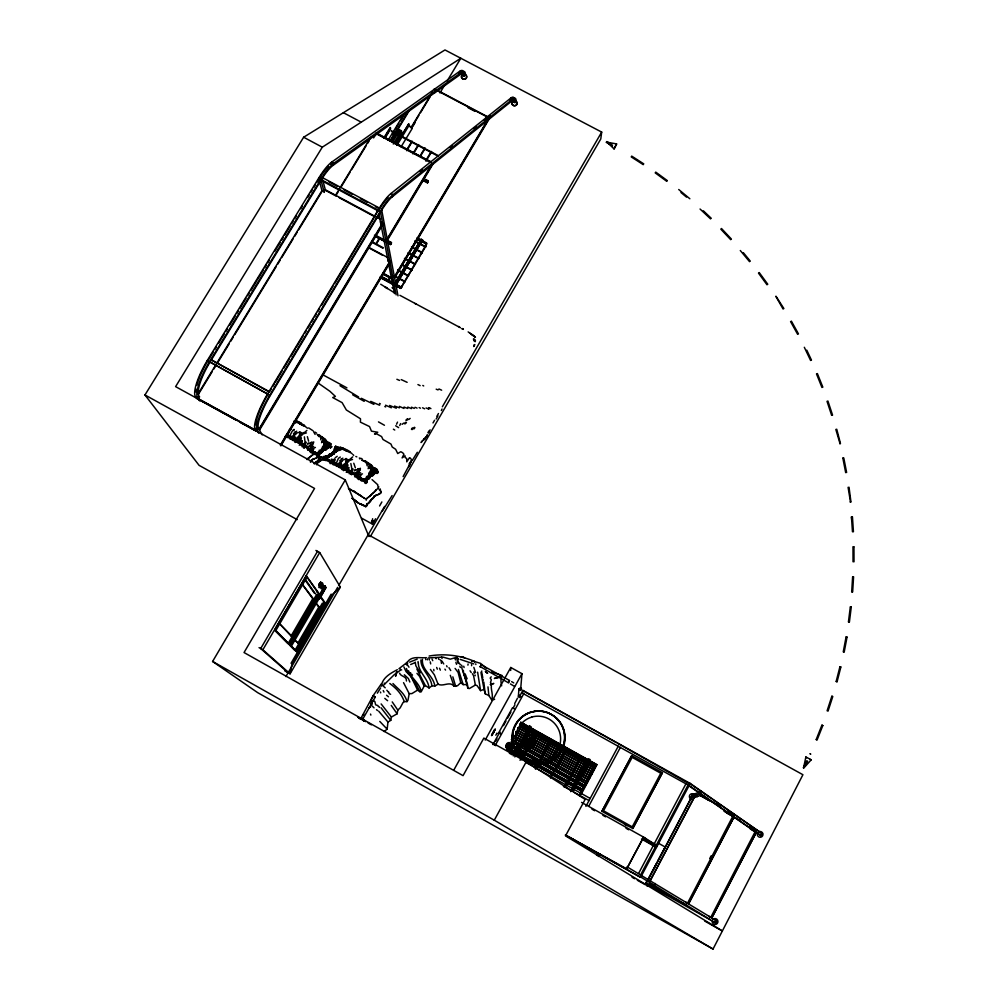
<?xml version="1.0" encoding="UTF-8"?>
<svg xmlns="http://www.w3.org/2000/svg" width="999" height="999" viewBox="0 0 999 999"><rect width="100%" height="100%" fill="white"/><g stroke="black" fill="none" stroke-linecap="round" stroke-linejoin="round"><path stroke-width="1.5" d="M314.31 463.836L315.559 462.35L314.21 463.611M474.163 340.035L473.713 340.484L474.363 339.485L473.364 339.123L474.5 339.523L473.813 340.659M324.101 443.993L322.814 448.976L322.602 446.353M333.841 453.883L333.629 453.109M437.312 669.18L436.663 667.444M324.638 444.18L324.8 446.203L325.786 442.395M355.856 476.048L355.856 476.835L356.68 476.273M371.141 475.487L372.402 473.314L374.912 471.74L376.998 473.426L377.947 472.939L375.062 467.944M352.06 453.721L347.702 450.249L341.683 448.014L335.639 452.085M854.008 561.813L853.958 546.778M371.715 221.89L378.309 209.802A32.08 6.993 -62.4 0 1 390.909 193.569L510.689 98.189A27.81 5.12 -63.1 0 1 514.123 99.638L515.971 100.599L514.935 102.622L513.099 101.361A25.662 4.733 -63.1 0 0 512.649 99.425M853.034 561.788L852.996 546.778M514.935 102.622L515.971 100.599A27.81 5.095 -63.1 0 0 512.562 99.163L510.689 98.189M370.879 715.097L370.517 714.085M475.599 672.664L473.838 667.357M324.85 445.154L324.338 441.009M368.344 467.694L368.132 468.706M370.866 501.011L366.558 504.994C366.321 505.369 371.541 499.25 373.676 497.427L373.951 496.203L376.373 495.217M614.06 148.888L616.608 143.918L614.098 148.976L606.668 141.733M319.518 454.083L319.268 455.956C317.582 452.822 320.179 453.159 317.607 455.232M510.701 670.454L510.764 667.469L521.953 673.676L520.666 689.16M372.602 518.731L372.477 521.503M483.179 679.332L483.191 680.207M318.082 454.145L315.459 454.158L314.722 452.559L311.875 451.573M371.728 467.52L371.915 466.408M427.435 659.827L427.46 659.04M371.591 465.184L373.014 467.095L372.902 472.977L373.801 473.838L372.24 474.138L373.576 475.099L371.416 473.926L369.955 475.124M319.081 452.21L319.118 451.386L319.767 451.935M326.448 460.664C328.996 459.577 326.198 458.354 325.025 459.64L325.312 460.452L329.133 459.765L348.064 470.005L357.367 476.398L357.742 478.359L358.666 478.608M365.035 482.542L366.67 478.758L366.471 481.318C353.634 473.551 338.361 464.048 324.026 457.942L324.101 458.716L324.675 458.191M471.578 664.635L471.615 665.709M418.306 663.161C418.469 672.127 427.972 678.146 429.071 687.961L431.918 685.863L434.865 686.038L438.074 684.203C443.306 687.062 449.65 680.794 454.033 686.126L457.53 685.751L460.739 682.704L458.129 672.427L455.082 668.406M317.432 456.118L319.23 452.747L318.831 454.258L316.021 453.221L299.737 442.545L299.725 440.035M321.69 450.237L321.715 449.475M319.23 452.747L319.418 454.657L318.556 454.008L319.805 453.771L319.717 452.172L327.36 446.516L330.557 447.814L330.407 444.155L328.933 442.345M371.728 702.884L372.028 704.919M447.127 666.845L446.59 665.759M311.85 460.639L312.063 459.752L319.043 456.605L318.843 454.333M852.622 576.798L851.697 591.858M347.19 467.644L347.09 464.323M368.906 473.901L368.681 476.336M318.481 451.81L317.033 454.745L315.696 454.67M418.044 661.513L418.156 662.737M430.681 663.923L430.257 661.825M463.748 666.208L464.085 667.557M853.571 576.873L852.659 591.945M465.696 675.611L467.132 678.771M475.137 341.72L475.174 341.071M715.334 921.677L715.983 921.74L714.822 921.652M330.344 446.878L328.946 446.103L329.096 447.015L327.073 448.451M325.312 460.452L325.999 457.867L328.097 457.005L326.636 459.09L325.724 458.079L328.958 456.643M692.382 796.328L692.507 796.553M646.815 883.004L646.952 883.104M340.597 466.171L364.897 480.432L366.296 480.594L367.008 478.858L369.293 478.221L371.278 475.686L368.107 477.072L366.958 478.421L367.145 480.044L365.547 480.519L365.159 481.63M435.751 657.529L436.126 658.766M520.004 695.192L520.791 696.765L519.218 697.552L518.381 696.465L518.918 688.935M426.248 243.269L426.024 245.904L400.924 288.199L396.266 286.301M458.116 662.462L458.029 663.523M369.867 477.51L369.48 478.296L367.457 477.797L367.682 478.783L366.558 479.045L366.808 482.292L366.021 479.395L368.194 479.358L367.957 478.121L369.605 476.885L368.743 475.674M325.562 439.473L326.823 441.383L326.373 447.165L327.21 448.064L325.599 448.276L326.885 449.288L324.75 448.027L323.102 449.113M526.311 742.632L525.274 743.256L526.773 742.869L525.312 740.059L526.386 740.833M532.105 742.02C534.777 740.933 529.745 741.857 532.991 743.031C531.193 742.906 531.331 745.454 531.406 743.656M309.328 449.812L308.579 450.124L308.641 449.363M347.852 465.884L347.939 464.822M521.678 692.732L689.085 785.564L761.363 835.863L762.412 833.828L690.209 783.428L522.864 690.384L519.867 695.841M320.105 457.292L318.818 460.077L316.433 462.05M322.053 447.839L322.153 452.097L319.767 452.622L319.842 453.434L319.043 452.897M522.577 693.318L522.864 690.384M335.252 449.775L335.801 446.178C338.286 449.275 334.403 447.44 336.825 448.414L337.799 447.29L335.726 449.263L334.378 449.026L336.326 449.7L337.475 448.651M370.504 472.39L370.704 470.641M361.376 479.183L362.674 479.07L363.286 480.469M356.805 477.597L357.742 478.359L358.266 476.148L357.367 476.398M528.858 744.829C530.956 745.067 525.899 745.229 528.259 744.355M300.437 440.734L300.537 437.462M321.89 441.72L321.591 442.707M515.609 737.474L516.208 733.566M850.324 606.88L848.438 621.915M328.584 461.001L326.511 459.99L326.611 459.065M325.424 441.733L325.736 440.659M851.273 607.005L849.4 622.065M368.281 478.758L367.607 477.697L370.629 475.611L368.931 478.883L366.733 479.108L364.485 481.093M429.395 407.804L428.608 409.128L429.395 407.804L430.906 408.616M351.623 470.941L351.735 469.967M362.674 479.07L359.478 478.771L360.04 477.347M310.277 461.875L311.838 459.715L314.36 458.791M317.507 460.726L318.818 460.077L317.432 460.889L319.043 459.727L319.243 458.154M335.164 447.714L335.015 448.888L335.926 449.038L337.799 447.29M351.361 474.6L351.748 473.051M373.589 521.653L373.176 521.466M297.165 519.617L199.088 465.347L144.967 394.967L303.634 137.238L444.98 49.95L601.685 132.093L600.786 138.948L370.317 536.6M319.405 457.704L319.98 457.08L319.043 459.727M348.988 467.719L348.376 469.58L350.412 470.679M468.094 663.985L467.907 665.147M495.217 729.233L491.795 735.539M301.223 439.023L301.373 437.987M341.421 463.611L341.383 465.846L340.509 462.549L342.382 461.126M304.27 447.764L304.707 446.241M318.831 454.258L318.956 454.97C309.453 448.601 297.852 441.034 287.075 435.002L299.737 442.545M323.276 450.724L324.363 449.712L320.317 453.221L320.267 451.585L322.327 452.185L322.777 451.423M334.228 452.16L332.879 452.26L334.028 452.285L333.454 454.158L331.793 452.922L334.228 452.16C332.555 450.087 333.491 453.683 334.39 451.61L335.352 452.072L336.326 449.7L334.328 449.075L335.901 449.138L335.539 447.015L336.75 447.165L335.052 446.953L335.901 449.138L337.15 448.251L336.101 451.098M323.851 446.466L324.151 444.742M366.408 462.849L366.72 463.686M370.904 475.187C367.957 478.946 368.356 475.611 372.889 473.002L373.164 469.031M373.676 497.427L374.175 496.241L376.748 495.167M320.042 586.825L319.368 587.362L320.192 585.901M348.326 468.206L348.464 467.357M321.141 587.037L320.529 587.4M321.541 583.916L321.578 582.642L319.655 585.601M529.645 726.073L531.293 726.997L514.86 756.93M304.695 444.155L304.87 443.206M311.276 451.985L310.377 451.71L311.051 449.55L310.115 449.762L291.558 437.275L286.313 434.99M324.026 457.942L327.01 457.43L324.588 459.69L323.339 459.715L324.263 460.214M846.091 636.887L843.256 651.835M384.103 731.543L387.15 729.145L387.962 722.052L390.771 720.354L391.396 717.057L397.152 713.773L397.802 710.102L400.199 707.829L402.984 702.622L404.245 701.598L407.005 701.635L407.967 700.274L409.203 693.668L403.546 682.654M518.394 696.216L518.931 695.341M847.04 637.075L844.205 652.047M330.194 445.329L329.67 443.519M530.844 729.495L516.171 756.218M457.342 661.488L456.993 658.753M803.795 768.019L811.238 759.777L805.868 756.992L803.558 767.881L807.629 761.201M319.368 586.351L320.592 583.891M335.889 465.859L336.688 465.222M341.446 449.488L339.023 450.487M370.666 475.399L372.115 468.169M313.961 452.659L315.272 452.609L315.796 453.996M366.071 481.256L365.934 480.332L367.732 479.383L366.733 479.108L366.508 480.244L366.558 479.045L365.572 480.531L362.999 480.644L361.463 478.996L362.162 479.12M302.247 440.871L301.523 442.682L303.496 443.843M475.786 663.848L475.861 664.522M312.075 452.172L312.749 450.811M321.528 450.474L322.465 450.711L324.35 449.1M373.064 475.536L371.378 473.951L373.151 473.713L374.3 471.965L376.998 473.426L376.473 470.891L378.221 471.316M381.243 686.251C382.317 677.784 390.459 673.264 397.327 669.705M366.358 505.219L367.07 503.958M294.892 436.513L294.717 438.723L294.031 435.439L296.016 434.115M325.212 588.561A33.754 5.157 -60.5 0 1 320.766 596.391A7.867 1.199 -60.5 0 1 319.056 599.1L319.318 598.975A7.867 1.199 -60.5 0 0 320.879 596.553A33.729 5.145 -60.5 0 0 324.95 589.36C328.708 584.602 323.551 589.622 323.064 587.637M326.835 443.294L326.373 447.165L324.75 448.027L325.861 449.837L325.262 447.714L327.335 447.29L326.561 447.19M372.49 471.241L372.19 467.145L370.641 464.972M289.248 438.511L290.072 437.912M301.548 441.321L301.748 440.497M329.121 457.043L327.247 458.304L327.01 457.43L326.636 459.09L329.77 460.964L329.133 459.765L327.635 460.776L329.52 460.352M366.421 479.645L367.595 479.445L367.857 478.346M839.947 666.695L836.138 681.505M508.991 681.63L509.502 680.544L508.316 682.717L480.144 666.57L481.231 664.747L509.54 680.481M378.097 472.352L375.537 471.353L373.813 472.265L375.137 468.818L373.813 472.265L375.587 472.689L373.713 474.25M339.385 448.027L336.151 450.249L336.326 448.738L337.4 451.036M840.883 666.957L837.075 681.78M371.953 470.367L371.303 474.013L373.027 472.39M318.506 452.972L316.296 454.845L319.343 452.747L320.941 453.171L320.804 451.948L323.177 450.699L321.828 451.148M336.563 449.55L336.863 448.351L336.163 448.601L336.438 451.148M333.753 454.07L334.328 453.446L333.466 452.722M325.274 445.979L323.876 448.638M316.908 591.283L316.745 591.932L316.683 590.958M363.923 505.257L359.403 503.583L365.734 506.705L366.783 505.681M320.379 436.925L320.617 437.737M528.921 741.208L528.896 742.157M448.963 667.669L450.724 670.554M327.335 447.29L326.373 447.165L328.908 443.194L326.074 448.576M458.091 658.603L457.829 661.388L460.364 664.685M355.107 475.449L355.731 473.801M474.275 345.242L474.612 344.667L473.701 346.541L474.625 344.555M320.267 451.585L319.131 453.933L320.442 453.159M371.678 494.168L370.404 495.641L378.484 487.762L377.759 488.236M369.905 474.213L370.204 473.151M428.321 433.079L430.107 429.82M311.438 460.876L312.063 459.752M326.011 445.429L325.974 441.396L324.575 439.198M296.029 422.702L293.469 423.564M406.98 665.322L407.305 662.175C411.963 655.444 419.817 658.378 426.361 657.654M477.622 672.177L480.581 690.646L484.04 689.36L480.981 672.602L481.818 670.978M345.617 462.05L346.678 460.676M324.4 586.925L324.9 585.689L323.276 588.324A33.754 5.207 -60.5 0 1 319.18 595.529A7.867 1.199 -60.5 0 1 317.457 598.201L317.719 598.089A7.867 1.199 -60.4 0 0 319.268 595.654A33.729 5.182 -60.5 0 0 323.351 588.473M365.821 478.121L364.535 481.168L365.996 479.857M358.878 477.672L359.153 476.76L358.142 477.31M831.867 696.191L827.097 710.801M315.559 462.624L315.135 463.124L316.858 461.663M527.672 738.748L530.082 738.985L530.819 737.836L531.131 740.022L532.155 738.748M832.791 696.503L828.034 711.126M319.068 453.346L320.317 453.221L320.654 452.147M329.133 459.765L328.733 461.051L329.408 460.239L329.433 461.301L331.531 461.351L340.634 466.158M325.487 444.543L324.588 448.089L326.498 446.59M374.95 468.306L374.712 469.031L376.099 468.543M370.804 500.237L372.877 498.526M481.218 664.81L480.794 665.684M320.379 587.612L321.516 586.001M322.352 584.752L322.714 583.204L320.667 587.125M373.576 472.964L374.7 472.127M330.282 445.704L331.743 446.803L330.557 447.814L327.872 446.303L328.946 446.103M325.699 459.552L326.011 458.641L326.511 459.99M319.668 585.751L319.468 586.713M320.679 584.415L319.18 587.699L319.842 586.962M320.966 584.015L321.266 583.091M322.115 584.939L322.065 584.228L321.066 586.975M324.2 587.262L324.413 587.549M324.088 457.817L324.4 456.893M332.23 461.213L332.305 459.39L331.418 459.14M338.873 448.014L341.046 447.515L338.062 447.552L336.501 449.313L336.675 451.048L338.761 448.251L341.046 447.515L341.958 448.151L340.871 447.564L339.161 448.251M307.917 448.738L308.654 447.14M323.127 448.214L323.501 447.19M328.821 442.694L328.559 443.419L329.957 442.982M371.878 474.125L372.115 473.501L371.628 474.225M330.719 164.373A29.52 7.468 -62.6 0 1 331.031 164.148L331.793 162.038L459.602 71.379A27.735 5.932 -63.4 0 1 463.548 73.089L465.384 74.051L464.36 76.074C460.152 76.074 465.534 70.729 462.525 75.112M380.619 687.924L377.322 693.181M333.466 464.173L333.753 463.399M821.877 725.249L816.171 739.585M335.302 449.338L336.338 449.65L334.653 449.063L335.826 451.373C332.267 448.389 336.626 453.146 336.101 450.724L335.627 449.612C334.59 448.588 337.337 450.149 334.802 448.002L335.414 449.538M822.789 725.624L817.082 739.972M325.299 448.276L325.537 447.652L325.012 448.351M392.257 196.815L393.069 194.718L512.562 99.163L511.788 101.024L392.257 196.815A29.608 6.419 -62.4 0 0 380.644 211.813L270.279 395.479A30.195 6.718 -61 0 0 258.529 428.459L257.243 430.606L258.716 433.179M326.536 448.064L326.885 447.165M299.213 435.152L300.387 433.866M492.819 733.566L493.993 731.443L491.496 735.526M311.563 451.073L311.913 450.199L310.851 450.699M199.65 400.911L197.602 397.827L198.901 395.691A30.095 7.767 -60.9 0 1 209.852 362.4L321.166 180.02A29.52 7.43 -62.6 0 1 333.167 165.297L460.726 74.213L461.463 72.34L459.602 71.379M334.315 463.786L333.117 464.785M495.829 735.239L496.99 733.116L496.703 733.753M429.071 687.961L425.412 685.639L424.125 686.163L421.303 691.595L419.98 691.808L417.594 690.109L410.914 676.385L406.006 671.528L403.908 666.907M322.178 437.262L320.954 437.987M336.8 451.148L337.812 449.612M316.558 464.747L318.206 462.35L323.576 458.766L324.737 456.605M321.79 587.337L321.953 587.837M323.239 585.876L323.239 584.852M320.941 584.265L321.116 583.653L320.542 584.303M320.667 584.802L321.678 582.717L321.054 583.316M286.9 436.75L287.225 435.989M344.093 464.085L342.645 465.934M323.364 588.461L325.174 585.913L324.875 586.788M425.299 437.587L424.625 439.073L425.624 437.949M350.637 473.002L350.911 472.365M374.912 471.74L376.611 471.366L375.724 472.202L376.473 470.891L377.485 470.991M287.749 436.401L286.526 437.337M359.852 476.598L361.026 475.549M341.383 465.846L341.808 464.897M441.333 410.552L442.033 409.016M328.983 456.618L327.297 456.93L330.781 454.533L331.381 455.494L330.706 455.956M339.46 464.697L340.509 462.549L337.225 463.961L335.214 462.874M396.541 424.2L397.527 422.115M471.216 672.514L470.054 670.779M806.755 760.751L803.371 767.731M399.712 425.512L400.649 423.576M320.242 585.714L319.543 586.401L320.042 585.426M320.654 586.913L321.141 586.038M323.164 587.437L322.59 588.723L323.801 587.062M336.338 463.136L338.449 458.291L340.297 457.03M345.254 468.294L344.318 467.507L346.391 463.211M517.519 698.126L514.685 703.596M333.441 453.134L331.618 455.357M436.151 419.043L437.937 415.896M297.552 437.1L295.991 438.861M375.724 490.646L376.173 489.76M363.074 715.521L363.823 714.048M144.967 394.967L314.548 488.436L212.6 661.463L257.68 692.657L713.036 949.05L802.921 774.725L368.181 534.702M338.561 466.421L336.75 466.346M755.306 829.145L754.008 831.268M756.343 832.354L711.763 917.969L756.28 832.317L750.224 828.958M714.135 922.164L716.171 923.313L717.245 921.24L627.01 866.807M312.612 450.062L313.848 449.075M310.976 451.336L311.938 450.149L310.377 451.71L309.49 450.911M365.147 461.95L365.834 462.624M709.752 858.528L711.188 855.768M687.574 903.096L732.916 816.071L730.843 814.922M724 811.275L734.103 816.895L688.586 903.808L734.053 816.857L732.916 816.071M650.299 880.506L695.104 795.404L697.152 796.553M655.332 883.516L654.195 885.663L647.539 884.714L645.516 883.578L646.603 881.518M638.636 873.351L685.926 783.815M716.171 923.313L639.86 876.485M640.784 874.55L688.061 785.002M688.898 783.591L617.469 743.219M690.247 783.416L640.684 877.322L565.347 834.977M732.342 815.971L701.985 794.867L693.231 797.951L691.221 796.827L692.282 794.804L701.236 791.458M647.739 880.206L656.405 863.76M657.854 861.026L691.77 796.628L694.005 797.677M647.914 880.219L692.157 796.49L694.168 797.614M294.717 438.723L295.204 437.799M643.706 838.173L657.317 845.803L643.618 837.15L626.685 868.905L643.618 837.15L581.543 802.384M644.143 839.659L645.004 838.024L642.632 838.81L656.468 847.427L641.483 839.035M292.869 437.5L294.031 435.439L290.659 436.688L288.699 435.527M632.242 826.872L660.764 773.238L632.155 757.367L603.533 810.801L632.267 826.86M632.754 828.533L662.437 772.751L631.693 755.694L601.91 811.275L632.792 828.533L662.437 772.751M327.21 448.064L330.07 446.029L328.921 446.603L329.258 445.979L330.319 445.791L330.894 446.778L330.706 447.402L329.957 445.904L328.546 446.653L329.52 446.029L328.196 445.866L327.36 446.516L329.096 447.015L327.747 448.414L325.599 448.276M366.308 499.388L366.196 500.199M596.553 855.356L597.989 852.659M598.301 856.543L599.737 853.858M334.565 461.526L335.14 459.378M349.063 473.651L349.712 472.165L348.863 471.303L346.166 472.165M601.935 811.263L631.73 755.669M334.94 452.822L335.464 451.848M579.233 795.466L594.318 767.482M579.732 795.741L595.966 765.684M581.106 794.455L596.341 765.908M585.913 806.343L618.269 746.203M588.773 806.156L620.379 747.377M322.977 587.549L323.514 586.85M324.063 587.487L323.551 587.212M564.335 787.125L579.457 759.203M565.422 785.676L580.819 757.23M579.832 759.427L565.359 786.076M565.921 785.963L581.331 757.517M570.966 790.384L586.962 760.788M570.754 791.658L588.548 758.753L590.209 759.677L573.089 791.295M572.589 791.295L586.488 765.634M565.709 748.8L550.474 777.721M550.674 777.746L566.108 749M320.804 584.914L321.416 583.566M536.051 767.831L549.8 742.657M535.639 769.018L551.111 740.671M536.55 768.106L550.299 742.931M341.271 458.628L340.784 461.238M493.206 732.542C487.974 742.12 498.189 722.614 493.369 732.329M521.715 759.814L535.501 734.677M713.036 949.05L494.293 820.191L526.248 761.8L483.853 738.086L463.061 775.649L244.043 652.547L345.267 479.907L175.599 386.625L322.29 147.178L460.826 58.254L447.177 80.919M535.139 768.731L550.611 740.384M513.224 755.893L529.67 725.936M519.68 745.966L526.311 733.815M520.029 760.276L535.539 731.98M521.228 759.54L536.038 732.267M492.944 744.592L499.937 731.93M503.421 725.624L505.944 721.066M507.442 718.343L508.941 715.621M509.403 714.797L510.901 712.062M513.449 707.467L514.947 704.745M495.442 741.433L496.928 738.736M495.279 745.341L523.788 693.681M485.202 740.084L521.953 673.676M453.683 770.316L510.764 667.469M334.365 464.398L337.674 465.422L338.174 464.535L338.186 466.471L339.198 467.17M423.489 440.022L424.325 438.524L423.601 439.86M403.134 476.573L411.713 460.551M323.152 450.349C323.589 450.636 318.456 452.784 321.965 450.699M508.878 681.842L508.379 682.679M291.883 439.173L290.072 439.023M315.484 462.262L314.46 463.274M379.595 505.969L381.868 501.948M343.219 468.731L344.593 468.394L344.455 469.642L345.542 470.104L348.064 470.005L348.239 471.828L352.16 474.013L352.759 472.952L349.25 472.49M426.286 437.162L427.11 435.739M359.116 717.881L360.676 718.793L373.114 695.704L381.468 683.678M375.337 696.94L362.462 719.667L361.551 719.118L362.962 719.842M289.81 435.839L292.22 431.156L294.193 429.995M325.125 448.676L325.824 447.477M409.915 464.597L408.753 466.62L411.875 460.077L410.189 457.929L409.478 457.729L406.755 461.838L406.705 458.466L405.169 457.579L405.07 455.794L402.11 457.904L403.933 454.233L402.709 452.784L400.811 451.71L397.727 453.534L395.641 449.288L392.207 446.99L390.984 444.08L382.992 439.485L381.581 436.563L376.698 433.903L374.525 434.053L377.747 432.255L371.453 431.156L369.53 426.561L360.402 422.14L360.514 418.806L346.353 409.977L342.108 402.634L332.742 397.565L335.414 396.416L329.932 391.308L317.757 382.754M335.514 448.164L334.328 449.075M335.701 447.177L336.163 448.601L335.801 446.178L335.052 446.953L336.663 447.702M501.51 677.484C500.487 680.481 501.086 683.054 501.66 685.838M606.468 142.12L616.608 143.918M319.006 452.922L318.107 454.158M366.358 506.231L366.733 505.594M297.789 643.306L318.806 607.105L315.459 602.497L294.043 639.335L298.776 643.856L294.043 639.335M295.642 649.175L322.402 603.096M295.854 651.036L290.447 645.541L319.48 595.604L320.479 596.166L325.112 602.872L296.84 651.585L295.854 651.036L324.138 602.322L320.254 596.728M291.034 663.299L331.156 594.143M361.601 518.144L372.477 524.138L375.587 518.768M285.901 676.573L337.637 587.362M338.686 585.564L384.578 506.431M433.004 422.939L434.565 420.254M436.9 416.208L438.461 413.524M442.37 406.78L601.685 132.093M315.896 550.437L319.692 552.534L340.347 587.1L290.085 673.801L284.653 670.754M280.457 620.429L278.921 623.051L292.108 636.55L291.096 635.976L312.762 598.738L301.873 583.766L313.773 599.3L312.762 598.738M316.72 594.355L287.974 643.756L274.7 630.332M288.986 644.33L318.506 593.581L306.293 575.948L274.762 629.907L289.997 644.892L319.505 594.143L306.293 575.948M294.792 635.776L289.435 644.979L294.88 650.486M296.316 633.154L317.719 596.366M296.84 651.585L291.446 646.103L319.717 597.477M527.759 744.367L526.161 744.617L527.197 743.98M317.52 551.336L260.689 648.551L288.137 672.714M340.347 587.1L332.13 594.68L291.995 663.848L290.085 673.801L262.862 649.775L319.692 552.534M285.052 612.574L287.337 608.641M288.873 606.031L290.397 603.408M291.933 600.786L297.29 591.62M298.813 589.01L301.111 585.077M289.997 644.892L275.836 630.506L307.355 576.535M480.382 666.408L480.044 666.932M394.63 277.984L488.948 119.318M395.417 282.517L421.141 239.211L422.54 239.96L396.141 285.09M396.291 281.706L421.141 239.211M396.041 284.578L422.54 239.96M302.01 446.728L302.722 445.292L301.923 444.405L299.2 445.154M513.099 101.661L514.123 99.625L515.959 100.899M322.39 586.013L321.203 588.823L322.377 587.237M280.344 445.042L389.935 261.263L387.924 260.19M280.594 445.354L390.035 261.8L388.024 260.727M280.869 445.866L390.172 262.525M390.172 276.81L387.762 281.206L387.5 279.92M390.584 277.085L387.887 281.468L387.038 280.02M485.289 119.705L486.738 117.258L488.661 118.269L489.41 117.682L434.84 88.948L434.041 89.51L435.951 90.522L434.478 92.944M394.393 276.798L487.212 120.717M394.493 277.31L487.962 120.117M387.187 238.848L430.806 165.909M387.287 239.423L431.68 165.222M387.437 240.185L432.829 164.298M375.699 236.551L390.646 244.555L391.408 242.52L388.686 241.059M423.426 180.744L427.485 182.904L428.259 180.831L425.562 179.395M390.646 244.555L391.408 242.52M427.485 182.904L428.259 180.831M390.909 193.569L393.069 194.718A32.08 6.956 -62.4 0 0 380.482 210.964L269.967 394.855A32.717 7.28 -61 0 0 257.243 430.606L255.07 429.42A32.705 7.318 -61 0 1 267.757 393.656L379.383 208.054L322.015 177.397L209.465 361.738A32.605 8.417 -60.9 0 0 197.602 397.827L195.442 396.64A32.605 8.454 -60.9 0 1 207.268 360.539L318.768 177.984A31.98 8.092 -62.6 0 1 331.793 162.038L333.941 163.187L461.463 72.34A27.735 5.894 -63.4 0 1 465.384 74.051L464.36 76.074M269.643 391.67L271.204 389.061M272.764 386.463L274.338 383.866M275.112 382.555L282.143 370.879M283.691 368.294L289.136 359.228M290.697 356.643L295.354 348.901M296.129 347.615L303.097 336.026M304.633 333.466L306.181 330.894M307.717 328.321L310.04 324.475M311.576 321.915L313.112 319.355M314.66 316.795L316.196 314.235M317.732 311.676L319.268 309.128M321.566 305.294L323.876 301.461M324.638 300.187L329.995 291.271M330.769 289.997L333.054 286.189M334.578 283.654L364.935 233.167M365.684 231.918L370.966 223.152M412.812 153.858L418.381 144.593M413.986 152.81L418.768 144.88M257.33 428.971L256.044 431.106L255.469 430.119L256.755 427.972L258.928 429.17L382.567 223.064L380.432 221.915M420.055 155.956L424.825 148.014M256.818 428.084L255.719 430.544L239.348 421.541M420.442 156.231L425.199 148.289M259.49 430.157L382.842 224.475M375.711 244.156L378.883 238.861M425.711 160.702L431.268 151.436M376.099 244.43L380.07 237.799M426.098 160.976L431.655 151.711M320.392 584.552L320.866 583.453M410.976 127.722L432.567 91.945M411.625 127.41L418.881 115.397M420.492 112.725L430.157 96.716M412.674 126.686L415.097 122.677M401.111 146.803L412.287 128.334L408.841 125.587L412.287 128.334M435.289 92.383L436.75 89.947M439.947 92.919L444.767 84.915M407.167 149.113L411.938 141.184M406.755 150.712L412.325 141.458M383.741 138.099L390.147 127.522M384.128 138.386L390.534 127.81M384.702 137.787L390.309 128.546M385.09 138.074L390.696 128.834M388.124 140.21L403.409 114.947M392.457 134.128L394.068 131.468M395.679 128.796L398.901 123.476M400.512 120.804L403.733 115.484M390.234 140.634L397.402 128.634L398.888 129.445L391.67 141.396M390.097 141.259L407.792 112M396.84 131.181L408.928 111.189M392.058 139.635L393.706 136.988M395.254 134.341L397.714 130.37L401.61 132.455L395.204 143.057M392.657 141.92L399.875 129.945L401.361 130.757L401.61 132.43L395.142 143.007M393.294 144.018L401.361 130.732L401.561 132.405M395.866 141.159L394.443 143.456L395.866 141.159L397.452 141.995M395.929 144.293L397.44 141.958L397.639 143.844M396.64 143.706L408.716 123.913L408.941 125.637L396.89 145.417M396.728 143.756L408.716 123.913M392.108 495.554L382.355 511.076M335.452 195.417L370.654 137.462M336.401 194.718L337.999 192.083M341.208 186.813L350 172.34M351.598 169.705L365.984 146.016M367.582 143.381L369.18 140.759M374.3 135.926L376.561 133.067L430.944 161.913L431.031 162.775M373.626 137.899L376.561 133.067L376.71 133.953L429.67 162.05M335.926 448.938L336.7 449.85M198.052 393.931L321.965 190.634L324.088 191.758L325.312 189.735L380.282 219.143M198.351 394.393L212.1 371.815M213.724 369.168L215.347 366.508M217.77 362.525L229.096 343.943M230.719 341.283L233.142 337.3M234.765 334.653L276.024 266.945M277.635 264.285L280.07 260.302M281.681 257.642L293.007 239.061M294.63 236.401L297.053 232.417M298.676 229.77L322.14 191.271L319.243 180.657M213.187 352.147L207.667 361.201L207.268 360.539L270.279 395.479M214.773 349.563L216.346 346.99M218.706 343.119L221.066 339.26M221.853 337.974L224.201 334.116M225.774 331.543L227.347 328.971M229.695 325.125L235.177 316.146M236.738 313.586L238.299 311.039M239.86 308.479L242.982 303.359M243.756 302.085L246.091 298.264M247.652 295.716L249.213 293.169M250.761 290.622L256.98 280.457M257.754 279.183L263.174 270.304M264.71 267.782L266.258 265.247M267.807 262.725L269.343 260.19M274.737 251.361L277.048 247.577M277.822 246.316L280.12 242.545M281.656 240.022L283.192 237.512M284.727 235.002L290.097 226.224M291.621 223.714L293.157 221.204M294.68 218.706L296.204 216.209M300.786 208.716L302.31 206.219M307.63 197.49L309.153 195.005M310.677 192.52L312.188 190.035M313.711 187.55L315.222 185.065M316.745 182.58L318.256 180.107M321.578 179.358L321.241 179.907L318.768 177.984L319.143 178.646M412.749 459.665L417.332 452.285M428.783 407.617L428.059 408.791L426.098 407.942M528.908 742.132L529.57 741.345M288.124 434.165L288.823 432.08M319.418 178.209L320.092 177.135M376.461 469.967L376.923 469.23M412.025 429.645L412.874 428.271M349.101 471.915L349.575 471.166L345.542 470.104L346.004 469.031L347.465 470.841L348.064 470.005M343.119 448.576L339.161 448.414L334.553 452.472M411.426 429.295L412.25 427.997M323.576 458.766L324.338 457.579M346.765 469.942L345.629 469.88M413.474 428.583L414.31 427.272M336.513 450.561L337.837 448.763M414.048 428.908L414.922 427.547M295.055 431.618L294.393 434.153M405.582 664.198L407.305 662.175L407.629 664.06M367.457 477.797L367.157 478.783M330.232 445.317L328.296 447.053M378.171 494.68L381.206 492.532L380.544 491.608C382.555 494.83 374.213 494.305 374.063 497.19M287.737 436.988L290.996 438.136L291.558 437.275L291.471 439.185L292.445 439.922M296.403 441.633L297.814 441.358L297.565 442.569L298.626 443.081L301.174 443.081L301.236 444.88L305.032 447.19L305.706 446.178L302.21 445.579M299.862 442.969L298.626 443.081L299.163 442.045L300.512 443.881L301.698 443.706L298.751 442.857M335.189 457.792L337.2 456.306M334.203 465.047L335.564 463.486L333.566 462.412M367.582 478.434L369.006 476.823M492.844 733.541L495.217 729.195M330.244 444.393L330.744 443.693M362.175 479.882L362.849 478.921L358.928 477.347L359.19 476.71L357.742 478.359M409.128 463.786L411.138 460.901M474.038 340.06L475.512 340.921L474.05 339.348M365.834 479.283L363.186 481.143M366.596 498.588L368.469 497.202M422.04 441.171L421.066 442.545L422.39 441.071M370.916 499.925L373.901 497.465M287.6 437.637L289.023 436.151L287.075 435.002M374.588 471.553L375.562 471.978M302.11 445.017L302.635 444.293L301.248 443.756M529.557 742.032L529.42 741.208M529.02 740.896L528.783 742.344L529.882 741.37M370.991 474.575L370.229 475.574L371.141 475.237M371.029 499.525L369.255 502.722M426.136 437.162L427.16 435.839M326.074 456.031L327.297 456.93L329.682 455.057L328.621 454.832L328.796 455.544M353.896 474.238L352.048 473.738M328.072 447.24L327.347 446.565L328.196 445.866M288.973 430.532L289.498 429.857M319.53 455.969L316.208 458.291M424.063 439.66L425.124 438.324M531.106 739.497L531.893 738.648M320.467 452.247L322.527 450.861M422.452 440.959L423.476 439.672M329.158 456.006L328.459 457.455M334.54 458.966L332.517 460.402M314.685 453.384L315.434 452.46L318.119 455.207M491.183 676.81L490.197 678.071L491.333 679.832L490.459 682.579L491.396 683.578L490.484 684.477L491.396 685.539C490.609 689.397 493.618 695.067 491.683 699.899L494.63 699.325M316.758 461.988L318.793 460.227L317.62 460.926M376.748 472.49L375.349 471.765L374.375 474.188L372.24 474.138M334.565 452.297L337.662 449.275M301.174 443.081L300.349 443.781M322.165 450.512L323.701 449.612L322.003 450.736M327.01 457.43L325.986 458.641L326.498 457.979M367.42 478.646L368.281 477.884M367.008 478.184L366.396 477.659M336.663 448.514L338.062 447.552M347.989 462.225L349.438 460.514L352.535 459.428M372.215 521.116L372.452 520.454M323.551 449.587L324.313 448.651M335.527 451.723L334.665 449.8L335.864 451.348M335.539 451.386L336.226 451.323M360.239 470.354L355.257 473.264L353.134 472.577M369.88 496.503L371.216 494.842L368.306 497.415M345.454 466.72L346.878 465.871M426.748 435.926L427.285 434.615M383.454 685.339L394.118 674.824L400.349 670.242M374.313 492.02L375.786 490.447M311.151 461.526L311.651 461.001L310.664 461.838M324.026 457.192L323.339 457.929L324.101 458.716M357.492 469.393L358.254 468.606M367.357 498.126L366.483 499.001M313.536 454.133L307.729 458.816L309.166 457.467M342.07 458.916L342.844 458.116M306.755 447.477L304.957 446.928M320.242 452.435L321.203 451.748M299.912 436.326L297.577 440.472C297.527 436.463 301.099 432.904 304.907 432.205L306.88 430.407M363.973 461.176L365.297 460.851L370.841 464.672M301.598 435.439L303.197 433.816L306.456 432.904M330.157 456.031L331.356 455.519L330.307 454.245L331.069 453.496L333.828 453.771M332.043 453.808L332.804 453.271L331.88 452.572L333.416 454.17L331.793 452.922L334.028 452.285M425.949 437.125L427.172 435.926M298.751 439.747L300.237 438.973M367.994 477.297L368.044 475.512M326.061 460.089L328.047 459.403M367.07 463.511L367.982 462.787M313.386 443.931L308.192 446.59L306.119 445.816M307.417 459.24L308.629 458.091L307.093 459.615M312.025 455.444L313.599 453.946M500.811 676.71L502.01 675.449L491.608 672.002M294.48 421.878L295.629 421.178L299.875 422.365L307.48 428.221M323.014 450.599L325.649 449.4L323.389 449.15L326.074 449.5L324.613 448.539M337.512 450.362L339.011 449.113M330.045 454.208L328.621 454.832L329.52 454.845M405.007 423.926L406.468 422.577M336.401 448.289L336.963 448.626L336.863 447.577L335.489 448.027L336.176 448.613M372.639 475.724L372.327 474.4M366.658 504.208L367.607 503.583M321.154 437.649L322.065 436.95L324.775 438.911M332.929 453.234L328.933 456.118M357.767 474.338L358.641 473.538M329.682 455.369L331.381 455.494L330.594 454.682L325.999 457.867M405.881 420.167L407.405 418.781M404.32 423.539L405.769 422.227M372.152 474.55L372.864 475.374L369.418 475.849M310.689 442.882L311.513 442.145M775.911 296.453L783.091 309.053M295.854 431.93L296.703 431.181M406.556 420.504L408.054 419.18M318.619 453.534L317.033 454.745M333.254 452.734L337.799 449.925M526.91 739.809L527.859 739.148M335.065 463.911L335.564 463.486L334.166 463.898M359.028 474.188L357.879 475.462L362.487 473.863M342.557 460.302L344.455 459.44M368.843 476.76L369.58 476.211M326.948 457.792L328.097 457.005M402.135 424.35L403.621 423.139M310.652 447.752L311.563 447.003M320.904 451.136L321.066 449.375M408.703 419.555L410.152 418.394M420.129 171.691L422.452 169.842M450.274 147.64L452.422 145.929M473.926 128.771L476.298 126.885M484.403 120.404L490.109 115.859M312.063 459.79L314.735 458.753M375.349 471.765L374.275 472.015L376.448 471.653L375.599 471.615M325.886 448.613L326.523 448.139M324.712 448.052L326.074 449.5L322.028 450.187L322.527 449.812M311.938 447.652L310.701 448.863L315.409 447.477M367.595 479.445L368.931 478.883M325.262 588.798L323.751 587.849M288.474 436.538L289.023 436.151L287.587 436.488M296.228 433.304L298.214 432.542M398.963 668.693L406.368 662.999L406.68 664.223M322.977 459.09L318.244 462.25M332.467 463.424L329.945 463.536M369.468 476.91L368.281 477.672M350.999 458.791C347.24 459.715 344.056 463.561 344.318 467.507M325.624 448.526L325.861 449.837M310.277 456.705L311.313 456.006M333.566 452.772L334.353 452.597M285.077 436.526L285.926 435.964M328.234 456.281L326.536 457.667L325.487 455.994M372.689 493.356L373.713 492.682M351.111 458.141L352.747 456.855M324.25 449.7L323.476 449.6M320.317 453.221L321.715 452.734M334.19 452.747L334.915 452.31M308.579 450.124L309.44 449.6M371.853 471.828L371.141 470.054M373.801 473.838L375.362 472.477M482.767 677.697L481.768 672.439M359.265 471.915L357.118 473.201M333.591 461.038L334.44 460.539M531.992 740.871L533.041 740.109L532.155 741.52M362.25 480.756L361.538 480.994M528.871 741.258L529.495 741.295M372.415 473.264L372.452 474.687M341.683 448.014L340.047 448.414M290.284 429.62L291.109 429.145M314.785 454.258L314.086 454.47M340.184 448.176L336.675 451.048M338.049 450.025L340.384 449.138M811.2 759.814L809.752 759.377M480.581 690.646L477.047 685.576L475.374 685.052L469.418 688.523L467.844 688.286L464.285 675.049M332.38 454.857L330.307 454.245L331.381 455.494M357.142 471.466L358.117 470.929M369.905 476.373L368.718 476.835M296.428 421.278L293.881 421.403L297.465 421.166L301.049 423.826M287.188 433.653L288.049 433.191M312.3 445.442L310.077 446.615M337.674 465.422L338.611 465.084L337.337 465.259M375.312 472.265L376.311 471.778M367.732 479.383L366.733 479.108M565.596 835.102L626.798 868.905M293.943 421.878L294.955 421.378M831.855 415.297L832.417 415.109M317.12 434.428L319.83 436.675M310.202 444.892L311.213 444.405M529.37 744.692L531.043 744.005M346.316 459.827L347.465 459.265M354.183 470.879L360.464 468.281M372.702 468.181L374.113 467.657M323.826 456.593L325.999 456.805M331.481 454.632L333.167 453.883M374.687 472.752L375.724 472.277M430.419 669.417L434.378 674.849L438.074 684.203M354.57 470.067L355.706 469.555M368.743 707.904L370.492 707.13L371.728 698.576L372.902 697.277M318.556 454.008L319.755 453.484L319.43 452.834M339.623 450L337.462 450.699M569.305 837.199L639.685 876.835M290.996 438.136L291.995 437.862L290.684 437.962M409.602 662.15L417.207 659.115M410.664 664.51L414.298 662.949M430.944 161.913L375.899 133.292M307.267 444.193L313.773 441.92M839.672 443.618L840.334 443.456M417.594 690.109L411.888 693.593L409.203 693.668M511.788 748.963L508.004 749.999L508.866 749.849M377.41 469.605L375.861 469.468M300.075 433.004L301.298 432.517M359.603 469.443L360.352 469.143M512.137 750.149L508.441 751.198L509.203 751.036M293.244 429.807L294.181 429.433M337.312 449.7L338.037 449.413M368.868 477.26L370.192 476.748M307.704 443.419L308.878 442.969M842.969 458.042L843.231 457.967M357.467 476.486L358.229 476.198M359.727 479.17L358.716 479.57L357.854 478.683L356.581 475.811M293.506 423.351L294.143 423.114M691.221 796.827L700.124 793.568M319.205 456.243L318.306 457.067L316.833 456.181M331.168 462.899L332.168 462.549M320.117 457.667L321.341 457.242M331.231 444.08L329.695 443.881M350.811 473.988L351.835 474.637M335.801 451.973L336.438 451.748M312.824 443.019L313.599 442.757M345.504 458.741L346.253 458.491M312.362 452.597L311.351 452.947L310.527 452.048L309.39 449.163M326.71 447.702L327.46 447.465M373.476 473.376L374.762 472.964M310.227 449.85L311.014 449.6M490.534 684.465L493.818 683.453L490.484 684.477M303.733 447.127L304.732 447.814M294.28 421.291L295.067 421.054M355.257 473.264L355.369 474.55L354.121 474.363M299.325 431.905L300.112 431.693M370.067 476.024L371.278 475.686M500.861 676.81L501.623 676.723M354.657 474.737L355.357 474.55M326.935 447.589L328.246 447.252M499.862 677.06L494.355 678.458L499.562 677.135M850.161 501.998L850.399 501.96M840.034 443.681L835.813 429.42M323.089 456.68L323.988 456.456M371.004 474.375L370.816 475.462C369.043 474.762 373.976 474.837 371.715 475.949L369.006 476.236M374.2 472.465L374.837 472.315M471.578 661.488L473.239 661.113L480.531 663.348L486.388 668.256M327.31 442.182L328.022 442.02M307.53 448.014L308.192 446.59M323.127 449.987L324.363 449.712M851.623 516.845L852.284 516.908M308.229 447.864L306.993 447.614M293.831 421.553L297.839 421.89M340.234 448.851L342.495 449.113M370.679 469.093L369.505 466.458L368.656 466.92L368.906 468.219M326.036 456.468L327.834 457.155L327.385 456.143L328.384 455.332L327.834 457.155L326.461 456.493L324.613 457.779L325.799 459.278L327.098 459.078M375.537 471.353L375.886 472.115L374.975 472.327L376.573 471.278L375.861 469.105M293.606 422.552L294.98 422.315M348.176 470.679L347.277 470.754M327.709 446.728L328.384 446.615M327.347 446.565L328.259 446.428M328.996 461.513L329.682 461.413M366.87 463.873L368.082 463.086L367.245 462.774M853.77 546.84L853.521 546.853M429.12 656.043C444.48 653.296 460.589 655.344 474.875 661.563M320.804 457.417L321.553 457.492M294.892 422.028L297.165 422.39M529.02 740.908L529.92 741.52M457.043 657.167L450.274 659.165L442.882 657.092L428.209 657.941M332.192 463.573L333.341 463.424M367.62 477.659L368.693 477.485M324.225 443.219L323.189 440.571L322.265 440.984L322.44 442.257M323.539 450.012L322.053 450.149M850.511 502.11L848.089 487.325M336.326 450.961L336.975 450.899M320.479 451.473L321.591 451.348M341.258 468.344L342.407 468.256M852.759 576.773L853.421 576.798M374.912 472.727L375.587 472.689M851.86 591.808L852.272 591.833M460.739 682.704L463.174 684.615L466.558 684.64M294.43 441.171L295.604 441.121M315.272 452.609L314.023 452.472L314.722 452.559M319.842 435.751L318.594 435.751L319.28 436.201M335.002 450.761L336.101 450.724L334.016 450.199M526.186 741.982L524.975 741.645L526.198 741.483M851.123 607.042L850.461 606.967L851.148 606.942M328.409 447.015L329.096 447.015M340.572 467.619L339.335 467.632L338.836 465.884M327.297 456.93L328.434 456.918L328.047 455.956M331.743 446.803L329.258 445.979M848.588 621.878L848.975 621.915M330.157 462.25L331.306 462.275L331.531 461.351L330.507 460.851M511.988 749.05L512.475 749.063A2.51 1.011 -17 0 1 512.425 749.262M293.831 440.434L292.595 440.397L292.183 438.648M341.97 448.114L340.172 447.552L343.394 448.126L346.99 451.086M365.696 481.293L366.72 482.117M363.386 460.551L362.038 460.389M460.914 656.705L463.061 656.793L464.76 658.066M366.458 476.461L367.257 476.648M846.24 636.875L846.915 637M440.334 670.142L439.535 668.206M327.884 446.253L329.158 446.328M295.005 420.779L296.516 421.428M318.169 454.92L319.168 455.769M367.957 478.121L369.293 478.221M337.262 447.365L338.274 448.151L337.262 447.365L338.549 447.477M373.114 472.989L373.888 473.051M340.959 448.401L340.159 447.702L343.231 448.638M381.143 703.945L391.396 717.057M329.732 462.2L330.419 462.262M344.68 469.505L347.602 471.428M320.804 451.948L322.153 452.097M840.084 666.695L840.733 666.957M649.575 881.88L695.504 795.266L697.552 796.403M320.979 457.018L322.889 458.004L322.202 457.442M645.516 883.578L652.285 884.502M295.679 421.628L294.93 420.916L298.002 421.978M843.643 651.847L843.843 651.897M327.51 459.89L328.459 460.027M297.839 442.47L300.662 444.48M836.288 681.493L836.925 681.78M374.038 707.854L372.465 706.293M359.465 472.702L360.689 472.889M371.915 467.407L372.852 467.582M330.307 454.245L331.056 454.395M832.005 696.203L832.342 696.428M312.45 446.203L313.674 446.453M302.759 424.987L300.187 424.25M370.192 475.149L372.864 475.374L371.378 473.951M325.674 441.645L326.598 441.858M327.173 457.092L327.797 457.242L324.775 456.443M345.629 450.874L347.29 451.348M822.015 725.262L822.652 725.611M362.137 460.227L365.659 461.788M333.142 453.159L334.29 453.471M460.164 659.377L473.813 663.935M473.339 661.001L474.587 662.025M390.609 694.293L389.248 693.668L388.773 692.007M329.32 454.195L330.594 454.682M375.262 472.44L377.11 472.989M324.875 440.746L326.011 441.083M341.945 448.514L345.267 449.9M531.006 760.114L532.966 760.701M816.308 739.597L816.707 739.747M366.146 481.605L366.645 482.967L365.946 483.491L364.473 482.629M463.124 329.22L461.988 328.721L463.374 329.395M407.767 407.08L411.426 408.603M400.399 286.863L400.636 288.162L425.611 245.629L425.786 243.281M400.362 288.474L399.937 286.95M499.975 733.403L500.836 733.79M296.691 421.79L300 423.314M438.911 388.948L441.645 390.197M396.291 408.204L389.61 405.444M311.626 450.761L315.434 452.46M360.689 458.191L362.375 459.153M329.907 447.14L328.546 446.353M343.219 449.612L344.28 450M403.983 407.068L407.754 408.466M346.965 451.036L350.05 452.572M415.035 407.317L417.07 408.129M366.059 462.1L367.694 463.923M322.065 436.95L320.204 436.201M436.188 389.173L438.086 389.922M349.875 451.76L348.251 450.999M470.267 333.329L475.462 337.375M355.831 456.468L356.83 456.855M334.615 450.636L335.352 452.072M399.413 406.406L404.008 408.466M399.463 407.829L394.518 406.069M315.01 432.13L316.633 433.129M320.105 450.437L319.255 450.212L319.418 451.086M297.864 422.914L298.926 423.339M443.731 663.935L442.058 661.176M370.741 401.373L379.608 405.219M373.926 404.37L361.326 398.289M301.573 424.475L304.645 426.136M295.467 441.695L296.503 442.12M401.236 379.595L407.142 382.33M360.214 718.393L360.926 718.768M411.463 407.192L414.298 408.404M460.464 327.759L399.9 295.317M398.613 427.609L395.679 425.774M367.008 478.858L368.194 479.358M396.878 379.283L399.563 380.432M360.402 503.833L361.301 504.22M414.71 303.409L415.921 303.921M304.533 425.337L302.934 424.513M491.683 699.899L488.873 695.566L485.189 693.743L484.04 689.36M391.358 407.792L385.539 405.194M400.112 669.18L401.685 669.979M370.03 464.572L370.854 464.935M419.13 407.592L420.454 408.204M367.919 722.826L369.555 723.825M348.476 488.461L360.989 495.991M319.767 452.622L320.941 453.171M822.664 725.524L822.04 725.374M417.932 384.565L420.142 385.651M422.552 407.767L424.625 408.803M368.906 463.798L369.568 464.11M348.551 488.486L351.636 489.947M347.727 469.268L348.376 469.58M353.571 490.946L364.772 498.414M323.064 374.9L346.915 387.862M324.85 439.185L324.063 439.323M372.727 520.941L373.164 521.715M471.678 334.365L475.049 336.813L468.156 331.905M549.1 713.348L551.161 714.372A26.786 26.561 85.5 0 1 556.78 718.468M373.314 700.561L374.837 701.548L375.661 704.844L377.909 705.544L378.271 706.505M527.26 758.453L529.095 759.377M353.221 490.909L354.97 491.783M358.166 717.482L358.803 717.819M364.36 720.803L363.161 720.179M455.894 662.287L456.493 664.285M393.381 429.195L394.755 430.032M363.848 498.014L365.222 498.713M513.948 708.566L514.622 708.815L512.974 708.004M384.802 406.506L385.651 406.943M370.317 724.2L371.391 724.849M472.377 673.763L473.563 675.636L475.374 685.052M300.886 442.345L301.523 442.682M322.902 437.974L323.526 438.299M463.561 73.389L465.397 74.351M513.099 101.361L514.947 102.323A25.662 4.708 -63.1 0 0 511.788 101.024M384.453 425.262L378.484 421.89M363.836 720.828L363.037 720.404M434.278 89.111L488.898 117.882M468.144 107.767L475 111.376M374.837 696.728L373.189 695.729L373.801 696.153M321.328 436.913L322.078 437.312M391.546 130.881L438.236 155.632M391.308 131.356L438.012 156.106M343.381 112.687L361.263 122.165M425.636 180.032L428.334 181.468M423.351 180.107L427.41 182.268M303.634 137.238L322.29 147.178M331.031 164.148L333.167 165.297L333.941 163.187A31.98 8.042 -62.6 0 0 320.929 179.133M379.458 403.421L380.382 403.908M339.985 385.714L358.629 396.99M377.647 710.601L376.473 709.69M329.071 181.918L337.25 186.301M344.068 189.935L352.26 194.318M360.439 198.689L367.27 202.335M375.449 206.706L378.171 208.167M378.309 209.802L380.644 211.813L381.718 210.065L398.014 295.841M320.991 180.332L378.296 210.964L378.134 210.127L320.754 179.458L324.25 192.395M421.216 239.748L422.614 240.497M417.182 237.937L426.685 243.032M416.995 238.336L426.498 243.431M417.295 238.749L426.798 243.831M417.107 239.148L426.598 244.231M336.476 196.254L325.487 190.372L322.652 179.783M339.223 197.715L373.539 216.084M380.557 222.527L382.692 223.664L259.178 429.595L257.005 428.396M414.947 240.971L425.786 246.765M414.747 241.371L425.586 247.165M411.513 246.728L422.365 252.535M412.687 247.852L422.165 252.934M387.437 240.921L391.521 243.107M375.699 235.314L383.916 239.723M409.44 253.234L418.931 258.316M407.892 252.909L418.743 258.716M374.45 235.165L390.534 243.981M374.613 235.939L384.178 241.071M345.854 449.463L346.528 449.825M404.645 258.291L415.497 264.111M404.458 258.679L415.309 264.51M372.402 241.945L383.166 247.715M372.177 242.432L382.929 248.202M402.56 264.797L412.063 269.905M402.372 265.197L411.875 270.304M368.681 247.315L387.712 257.53M368.806 247.864L382.38 255.157M397.752 269.867L408.616 275.712M397.565 270.267L408.429 276.111M395.666 276.411L405.169 281.518M394.118 276.074L404.982 281.918M383.204 273.251L391.333 277.622M383.304 273.763L391.433 278.172M383.454 274.475L391.571 278.846M381.331 276.373L401.723 287.337M381.143 276.773L401.536 287.737M381.306 277.073L400.399 287.337M381.118 277.472L400.212 287.737M380.107 277.098L393.731 284.428M396.453 285.901L400.587 288.074M379.92 277.497L393.544 284.827M378.746 711.251L387.962 722.052M422.802 385.452L423.701 385.939M359.078 717.956L360.602 718.793M302.048 444.88L302.997 445.392M606.705 141.571L611.962 144.468M606.268 142.382L612.574 145.866M339.123 447.39L340.234 448.002M255.869 425.012A30.195 6.756 -61 0 1 268.069 394.268L209.465 361.738M364.21 401.336L352.684 394.817M255.469 430.119L198.102 398.576L199.638 396.815M198.401 399.026L236.613 420.042M198.801 399.625L235.602 419.867M239.685 422.115L256.044 431.106M412.487 675.162L411.825 674.3M564.273 713.661L522.839 690.634M565.571 714.385L616.171 742.494M698.651 794.342L719.942 806.181M729.27 811.363L731.93 812.849M701.136 795.878L710.451 801.061M730.406 812.162L733.066 813.636M700.936 795.978L709.003 800.474M729.183 811.7L734.565 814.684M695.329 795.329L697.389 796.465M726.76 813.024L732.142 816.008M732.766 816.458L739.472 820.179M750.187 826.148L754.208 828.383M749.949 826.173L753.97 828.396M751.373 827.172L756.755 830.157M762.412 833.828L712.212 799.113M753.146 830.431L755.194 831.568L710.801 917.294L708.753 916.145M761.363 835.863L756.156 832.517M318.506 593.581L319.505 594.143M317.457 598.189L319.056 599.088M324.138 602.322L325.112 602.872M315.459 602.497L319.792 607.654L318.806 607.105M520.754 722.165L596.965 764.647M520.629 722.414L596.828 764.897M520.604 722.627L596.69 765.047M520.079 723.788L596.041 766.133M519.955 724.025L595.904 766.383M520.491 724.774L595.292 766.483M520.467 724.974L595.167 766.633M520.354 725.012L595.167 766.733M520.342 725.212L595.029 766.945M519.83 726.348L594.393 767.931M519.705 726.585L594.255 768.181M517.944 727.672L593.918 770.054M517.807 727.909L593.793 770.304M517.732 730.169L592.32 771.79M517.594 730.406L592.182 772.027M515.809 731.555L591.808 773.975M515.671 731.792L591.67 774.225M515.634 733.978L590.234 775.636M515.496 734.215L590.109 775.873M513.661 735.451L589.685 777.896M513.536 735.689L589.56 778.146M513.523 737.799L588.161 779.482M513.399 738.036L588.036 779.732M511.525 739.335L587.574 781.83M511.388 739.585L587.437 782.08M511.426 741.62L586.076 783.341M511.288 741.87L585.951 783.591M509.378 743.231L585.451 785.763M507.692 743.78A2.972 2.947 -84 0 1 509.19 743.481L585.314 786.013M509.315 745.454L584.003 787.212M509.19 745.691L583.866 787.449M507.23 747.14L583.329 789.697M507.092 747.377L583.191 789.947M507.205 749.287L581.918 791.071M507.08 749.525L581.78 791.308M493.181 744.168L495.866 745.679M509.34 753.209L512.037 754.72M525.511 762.262L590.172 798.438M563.411 786.25L571.503 790.771M574.188 792.282L589.01 800.574M624.4 824.175L627.11 825.698M658.341 843.181L665.134 846.977L645.267 884.689L637.325 880.231M274.762 629.907L275.836 630.506M591.957 809.19L594.68 810.726M602.859 815.296L605.581 816.82M625.998 828.258L628.733 829.782M290.447 645.541L291.446 646.103M259.053 647.627L262.862 649.775M685.489 901.935L688.811 903.858M709.902 916.845L712 918.031M715.209 920.091L717.245 921.24M650.711 885.176L685.564 904.769M650.536 885.151L687.15 905.731M647.964 884.777L710.339 919.854M361.351 718.918L358.154 717.182L358.866 717.732M632.03 877.247L634.677 878.733M704.682 921.041L722.352 930.981L565.509 835.876L585.152 799.412L526.248 761.8M212.6 661.463L494.293 820.191M323.826 449.425L324.687 449.35L324.288 448.439M361.213 719.143L362.187 719.705M358.067 502.822L352.16 498.239L358.067 502.822L365.359 506.193M336.888 448.114L336.051 447.639L336.863 447.577L336.963 448.626M462.287 328.521L462.974 329.021M366.021 479.395L367.145 480.044M372.053 479.607L377.884 484.865M360.214 718.83L359.278 718.281M329.158 445.704L329.932 446.153M300.562 422.889L301.223 423.276M511.625 681.643L513.736 682.879M510.364 683.915L514.51 686.4M363.261 720.017L364.548 720.803M363.137 720.254L363.911 720.716M439.972 659.74L441.071 660.589L441.446 663.386M380.719 284.228L394.006 292.545M409.415 674.824L408.466 673.888M318.693 453.084L319.805 453.771M379.77 721.415L387.15 729.145M631.655 156.081L643.793 163.898M631.168 156.868L643.281 164.673M308.654 427.909L313.112 430.819M355.919 501.273L357.904 502.547M806.705 757.779L805.831 757.055M364.385 478.846L365.247 479.395M379.008 489.398L380.794 491.246M356.693 501.573L352.385 498.326M458.628 326.486L459.54 327.098M689.223 786.001L701.985 794.867M689.185 783.054L711.076 798.313M733.391 816.695L755.094 831.78M365.934 480.332L366.833 480.956M344.792 449.45L347.49 451.373M384.165 683.129L384.89 683.641M316.995 452.447L317.819 453.034M655.694 172.078L667.332 180.619M655.157 172.839L666.783 181.356M372.265 520.666L372.427 521.403L371.778 520.479M500.774 733.741L498.776 732.617L512.524 707.704M295.904 420.791L297.365 421.978M359.066 494.617L362.412 497.052M388.461 696.803L386.551 695.242M408.991 667.195L407.954 665.621M321.278 450.849L322.252 451.573M299.513 422.827L303.234 425.836M377.622 485.901L378.833 486.863M388.174 691.92L386.838 690.234M389.797 683.478C395.866 688.161 401.298 693.094 404.245 701.598M678.721 189.51L689.847 198.764M680.956 192.507L686.5 197.128M384.802 698.376L387.612 700.711M373.801 472.315L374.563 472.964M364.235 460.751L365.022 461.426M524.113 756.143L522.689 754.894A21.866 21.678 85.9 0 1 519.155 750.436M416.933 673.388L419.568 676.373L424.125 686.163M410.327 675.836L415.422 682.779L419.98 691.808M700.062 209.028L710.589 218.918M362.849 478.921L365.684 481.593M404.345 674.775L408.379 678.546L409.84 682.005M461.738 667.769L464.011 674.6M703.333 210.789L711.226 218.257M318.344 434.765L319.093 435.464M342.982 470.017L343.668 470.679M457.48 658.066L458.042 659.203M441.57 657.092L442.07 658.541M381.718 684.752L385.214 687.811M352.934 454.545L353.733 455.382M721.465 228.496L731.393 239.048M720.803 229.146L730.719 239.685M334.028 452.185L333.241 451.361L333.878 452.385M330.632 455.144L329.795 453.996L330.781 454.533M278.921 623.051L291.096 635.976M371.116 466.233L371.74 466.908M315.11 434.415L313.686 431.83M363.012 717.894L363.673 719.954L365.784 721.715M324.912 440.447L325.499 441.133M740.296 250.524L749.562 261.676M743.343 252.672L750.274 261.089M475.199 340.597L474.5 339.81M345.467 459.528L345.991 460.177M432.742 660.676L432.043 659.153M390.771 720.354L381.069 707.791M519.905 752.397L522.502 755.381A22.765 22.577 85.7 0 0 527.247 758.903M360.264 479.757L360.901 480.581M341.358 468.743L342.045 469.642M759.215 272.54L767.794 284.278M758.478 273.114L767.032 284.815M299.238 432.679L299.712 433.329M408.116 673.314L406.443 668.481M420.192 672.876L415.859 665.771L415.234 662.112M444.917 669.143L445.529 670.067M397.152 713.773L391.246 705.419M312.862 453.196L313.461 454.046M305.045 579.058L315.472 593.868M304.832 579.657L314.46 593.294M294.555 441.57L295.204 442.495M318.481 595.054L320.816 598.413M366.933 465.284L367.382 465.946M392.232 701.91L397.802 710.102M369.218 473.002L369.692 475L370.617 469.88M195.442 396.64L196.815 398.701M776.023 296.291L783.89 308.566M462.15 666.795L461.588 665.122M416.895 669.193L425.412 685.639M376.673 472.14L376.273 471.503L376.298 472.764M374.013 468.568L374.687 469.667M464.935 673.738L465.671 675.062M320.679 439.31L321.079 439.972M383.966 692.082L383.241 690.609M407.005 701.635C404.782 693.106 397.952 689.073 392.969 683.541M530.481 744.417L530.706 745.554L530.032 744.605M369.83 467.445L370.504 468.856M320.467 451.511L321.091 452.584M368.256 463.661L367.969 463.299M303.609 448.014L303.034 446.416M790.559 321.566L797.639 334.315M791.37 321.104L798.463 333.878M359.328 457.942L359.902 458.966M262.163 434.852L258.529 428.459L256.356 427.272A30.195 6.756 -61 0 1 256.268 427.11M327.759 442.882L328.396 444.006M379.046 706.63L379.47 707.454M321.566 438.012C321.703 436.238 317.62 432.879 318.531 436.513M370.604 466.833L371.391 471.016M459.877 666.283L460.339 667.482M421.303 691.595C419.318 682.891 411.363 678.309 408.491 670.729M804.32 347.29L810.614 360.502M806.78 350.162L811.475 360.115M369.505 466.458L368.706 464.56M323.064 440.671L324.076 442.982M321.915 437.425L322.24 438.124M433.928 670.816L433.741 669.405M355.02 477.023L354.408 475.449M431.918 685.863C430.794 675.561 420.504 669.53 420.916 659.927M455.144 658.691L455.419 659.927M438.736 659.328L438.436 657.804M434.865 686.038C433.154 674.949 421.416 670.354 422.415 659.415M345.267 479.907L368.943 536.525M816.495 373.913L821.965 387.512M817.369 373.551L822.851 387.187M355.332 467.757L353.771 463.224M323.189 440.571L322.552 438.686M371.453 521.528L372.477 524.138M307.792 450.299L307.242 448.713M328.858 461.138L329.121 461.813M429.383 660.039L429.208 659.203M410.589 672.739L410.814 673.388M450.287 675.312L454.033 686.126M308.616 441.183L307.367 436.675M347.028 471.815L347.277 472.515M827.01 401.311L831.63 415.284M827.909 401.011L832.529 415.01M463.349 670.354C463.224 676.498 467.919 680.981 467.844 688.286M380.469 692.045L380.719 692.844M452.834 676.86L455.706 686.4M332.617 453.459L332.929 454.557M483.816 682.117L485.189 693.743M836.725 429.17L840.471 443.481M380.119 488.848L380.582 490.521M322.015 177.397L322.252 178.272M473.876 671.915L474.225 673.413M336.064 447.49L336.313 448.439M350.836 463.536L352.36 471.516M475.049 674.999L475.199 675.724M463.174 684.615L458.404 669.455M351.024 472.989L350.774 471.978L350.262 473.139L352.16 474.013M380.831 491.695L380.981 492.357M842.856 458.129L845.691 472.664M843.78 457.929L846.628 472.502M378.896 214.011L388.174 261.451M388.773 264.51L394.455 293.581M379.383 208.054L379.545 208.891M380.457 212.113L396.141 294.88M304.383 436.85L305.394 444.742M303.971 446.153L303.783 445.142L303.184 446.253L305.032 447.19M352.897 468.781L353.047 469.63M334.865 451.286L335.065 452.485M310.377 451.71L310.115 449.762M299.363 422.577L299.575 424.038M346.428 466.97L346.616 469.493M347.128 462.062L347.315 463.286M849.025 487.187L850.961 501.973M406.468 681.006C406.968 676.111 400.574 676.623 399.575 673.189M306.106 442.082L306.206 442.932M339.885 460.389L340.022 461.501M487.974 686.875L488.873 695.566M350.062 473.301L350.137 473.976M436.563 90.31L436.638 91.184M300.736 435.239L300.836 436.451M851.473 516.92L852.472 531.818M852.434 516.833L853.433 531.793M851.485 516.895L851.772 520.616M336.75 447.165L336.825 448.414M369.33 472.352L369.393 473.364M456.905 657.717L456.943 658.416M425.749 658.965L425.786 659.752M293.544 433.279L293.606 434.378M487.3 117.02L487.325 117.87M519.98 687.824A1.299 1.286 0 0 1 521.49 689.085A1.299 1.286 0 0 1 519.992 690.371A1.299 1.286 0 0 1 518.968 688.686M691.121 799.212A2.885 2.822 65.9 0 1 689.922 794.842A2.885 2.822 65.9 0 1 694.367 794.742M649.288 884.252A2.935 2.86 77 0 1 646.902 885.988M712.811 919.654A2.96 2.86 73.4 0 1 717.594 920.166A2.96 2.86 73.4 0 1 715.359 924.475A2.96 2.86 73.4 0 1 712.324 920.603M758.74 831.805A2.922 2.822 64.6 0 1 762.936 834.003A2.922 2.822 64.6 0 1 759.54 837.187A2.922 2.822 64.6 0 1 757.741 832.741M531.068 712.162A26.786 26.561 85.5 0 1 540.184 711.151M509.927 100.05A25.662 4.733 -63.1 0 1 511.138 99.276M380.02 208.154A29.608 6.456 -62.4 0 1 388.074 197.515M319.018 178.858A29.52 7.468 -62.6 0 1 328.546 166.271M460.726 74.213A25.599 5.445 -63.4 0 1 464.348 75.762L462.512 74.8A25.599 5.47 -63.4 0 0 458.866 73.239M196.054 392.132A30.095 7.805 -60.9 0 1 196.154 389.135M196.903 385.189A30.095 7.805 -60.9 0 1 207.305 361.788M511.688 747.639A2.972 2.947 -84 0 0 511.363 744.68A2.897 2.872 -84 0 1 511.613 747.602M506.868 744.392A2.972 2.947 -84 0 0 507.804 749.163A2.897 2.872 -84 0 1 506.918 744.43M507.729 743.843A2.897 2.872 -84 0 1 509.178 743.543M511.176 744.829A2.735 2.71 -84 0 1 511.238 747.964M507.904 748.938A2.735 2.71 -84 0 1 507.042 744.555M508.703 743.731A2.735 2.71 -84 0 1 509.178 743.718M511.226 743.693A2.76 2.735 -84 0 1 509.777 747.964A2.76 2.735 -84 0 1 506.293 745.142A2.76 2.735 -84 0 1 510.127 742.806M509.927 744.143A1.474 1.461 -84 0 1 510.152 746.253A1.474 1.461 -84 0 1 508.066 746.403A1.474 1.461 -84 0 1 507.979 744.292M531.818 737.649A4.82 4.783 89 0 1 533.291 744.105A4.82 4.783 89 0 1 526.985 745.953A4.82 4.783 89 0 1 524.787 739.722M532.942 738.623A4.883 4.833 89 0 1 532.767 744.917A4.883 4.833 89 0 1 526.585 745.778A4.883 4.833 89 0 1 524.7 739.772M556.793 718.318A26.786 26.561 85.5 0 1 552.297 760.614A26.786 26.561 85.5 0 1 512.974 745.142M512.075 740.534A26.786 26.561 85.5 0 1 531.018 712M540.184 710.988A26.786 26.561 85.5 0 1 549.1 713.174M516.171 733.478A22.765 22.577 85.7 0 1 531.743 717.095M517.482 747.027A21.866 21.678 85.9 0 1 516.645 733.915M531.718 717.07A22.765 22.577 85.7 0 1 560.614 738.448A22.765 22.577 85.7 0 1 532.704 761.051M523.364 738.511A6.631 6.581 89 0 1 524 737.549M526.748 735.514A6.631 6.581 89 0 1 532.292 735.888M523.014 738.935A6.768 6.706 89 0 1 523.938 737.424M526.748 735.389A6.768 6.706 89 0 1 532.367 735.776M338.199 465.147L338.186 466.471L339.148 466.421L339.623 465.596L338.199 465.147M291.558 437.887L291.471 439.185L292.445 439.185L292.982 438.399L291.558 437.887M395.916 673.875L395.592 676.286L396.953 671.578L395.916 673.875M318.931 584.939L320.042 583.091L318.931 584.939M320.716 582.205L320.342 583.304L320.716 582.205M318.681 584.927L320.667 582.142L318.693 584.902M428.983 431.231L428.184 432.505L429.021 431.281M366.358 506.081L365.572 506.643L366.421 506.006M322.128 459.353L320.716 459.79L322.128 459.353M810.164 753.77L810.763 754.145L810.189 753.783M393.706 288.524L392.295 287.762L393.706 288.524M269.068 391.483L210.777 359.578L269.38 392.108L269.068 391.483M485.477 671.515L487.524 673.301L485.477 671.515M385.689 287.325L385.152 286.925L387.35 288.574L385.689 287.325M462.687 78.909A2.622 2.46 -0.6 0 0 466.695 76.911A2.622 2.46 -0.6 0 0 462.849 74.663A2.622 2.46 -0.6 0 0 462.687 78.871A2.622 2.46 -0.6 0 0 466.695 76.861A2.622 2.46 -0.6 0 0 462.837 74.613A2.622 2.46 -0.6 0 0 462.687 78.909M512.912 105.257A2.635 2.473 1.8 0 0 517.107 103.634A2.635 2.473 1.8 0 0 513.498 100.974A2.635 2.473 1.8 0 0 512.912 105.22A2.635 2.473 1.8 0 0 517.107 103.596A2.635 2.473 1.8 0 0 513.498 101.024A2.635 2.473 1.8 0 0 512.912 105.257M515.097 725.986A26.286 26.061 85.4 0 0 540.546 763.623A26.286 26.061 85.4 0 0 560.127 722.627A26.299 26.074 85.4 0 0 515.097 725.961A26.299 26.074 85.4 0 0 540.559 763.611A26.299 26.074 85.4 0 0 560.127 722.602A26.286 26.061 85.4 0 0 515.097 725.986M532.042 747.652A6.631 6.581 89 0 0 534.428 737.774A6.768 6.706 89 0 1 532.105 747.776A6.768 6.706 89 0 1 522.702 743.593A6.631 6.581 89 0 0 532.042 747.652"/></g></svg>
